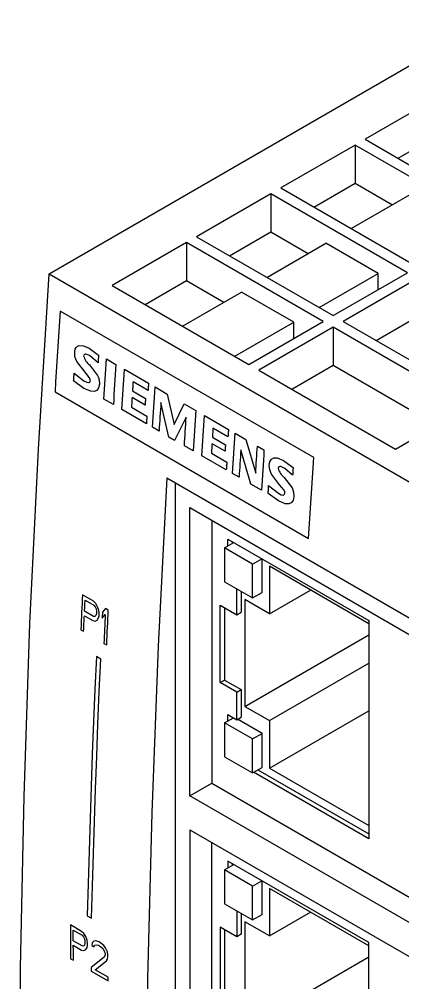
# Model space of a CAD drawing. Header units: inches. Extents: x 67248 to 85686, y -40174 to -31152.
# Drawn here: x 76824.7 to 76846.9, y -34024.9 to -33969.2 of the extents above; entities that cross this region are included whole.
import ezdxf

# ---------------------------------------------------------------- set-up
doc = ezdxf.new("R2010")
doc.units = ezdxf.units.IN
doc.header["$MEASUREMENT"] = 0

# ---------------------------------------------------------------- blocks, each defined once
blk = doc.blocks.new('SCALANCEXB008')
for p, q in [((-91.924, 65.326), (-56.569, 85.736)), ((-73.097, 73.876), (-76.682, 71.806)), ((-75.091, 70.888), (-73.097, 72.038)), ((-77.163, 71.528), (-80.748, 69.459)), ((-70.573, 67.724), (-77.163, 71.528)), ((-77.163, 71.528), (-77.163, 69.691)), ((-76.682, 71.806), (-70.092, 68.002)), ((-79.156, 68.54), (-77.163, 69.691)), ((-77.163, 69.691), (-75.36, 68.65)), ((-81.229, 69.181), (-84.814, 67.112)), ((-74.639, 65.377), (-81.229, 69.181)), ((-81.229, 69.181), (-81.229, 67.344)), ((-80.748, 69.459), (-74.158, 65.655)), ((-77.354, 67.5), (-74.511, 69.14)), ((-83.222, 66.193), (-81.229, 67.344)), ((-81.229, 67.344), (-79.426, 66.303)), ((-84.814, 67.112), (-78.224, 63.308)), ((-85.295, 66.834), (-88.879, 64.765)), ((-78.705, 63.03), (-85.295, 66.834)), ((-85.295, 66.834), (-85.295, 64.997)), ((-81.419, 65.152), (-78.577, 66.793)), ((-76.053, 65.336), (-78.577, 66.793)), ((-91.924, 65.326), (-60.104, 46.957)), ((-87.288, 63.846), (-85.295, 64.997)), ((-85.295, 64.997), (-83.492, 63.956)), ((-78.895, 63.695), (-76.053, 65.336)), ((-78.224, 63.308), (-74.639, 65.377)), ((-74.158, 65.099), (-77.743, 63.03)), ((-76.053, 64.561), (-76.053, 65.336)), ((-88.879, 64.765), (-82.29, 60.96)), ((-85.485, 62.805), (-82.643, 64.446)), ((-80.119, 62.989), (-82.643, 64.446)), ((-79.159, 56.467), (-91.392, 63.529)), ((-76.151, 62.111), (-74.158, 63.262)), ((-82.961, 61.348), (-80.119, 62.989)), ((-82.29, 60.96), (-78.705, 63.03)), ((-78.224, 62.752), (-81.808, 60.683)), ((-80.119, 62.213), (-80.119, 62.989)), ((-71.634, 58.948), (-78.224, 62.752)), ((-78.224, 62.752), (-78.224, 60.915)), ((-77.743, 63.03), (-71.153, 59.225)), ((-89.996, 61.748), (-89.538, 61.406)), ((-89.562, 61.037), (-89.973, 61.387)), ((-90.186, 60.582), (-90.586, 61.091)), ((-89.967, 60.932), (-89.59, 60.431)), ((-89.154, 61.222), (-88.702, 60.961)), ((-80.217, 59.764), (-78.224, 60.915)), ((-78.224, 60.915), (-73.225, 58.029)), ((-89.974, 60.317), (-90.186, 60.582)), ((-88.287, 60.722), (-87.128, 60.053)), ((-81.808, 60.683), (-75.218, 56.878)), ((-90.242, 59.8), (-90.74, 60.161)), ((-87.15, 59.702), (-87.874, 60.119)), ((-91.637, 59.631), (-79.404, 52.569)), ((-87.902, 59.681), (-87.272, 59.318)), ((-86.814, 59.871), (-86.228, 59.533)), ((-86.228, 59.533), (-85.899, 58.058)), ((-88.824, 59.022), (-89.276, 59.283)), ((-87.292, 58.998), (-87.922, 59.361)), ((-86.153, 57.46), (-86.531, 59.121)), ((-85.899, 58.058), (-85.403, 59.057)), ((-85.403, 59.057), (-84.846, 58.736)), ((-87.231, 58.102), (-88.409, 58.783)), ((-87.951, 58.901), (-87.208, 58.473)), ((-84.432, 58.496), (-83.272, 57.827)), ((-75.218, 56.878), (-71.634, 58.948)), ((-85.311, 58.416), (-85.873, 57.298)), ((-86.617, 57.748), (-86.936, 57.932)), ((-83.295, 57.476), (-84.018, 57.894)), ((-82.956, 57.644), (-82.432, 57.342)), ((-85.873, 57.298), (-86.153, 57.46)), ((-83.436, 56.772), (-84.066, 57.136)), ((-84.046, 57.456), (-83.416, 57.092)), ((-82.432, 57.342), (-81.958, 55.722)), ((-84.968, 56.796), (-85.397, 57.044)), ((-84.095, 56.676), (-83.353, 56.247)), ((-82.189, 55.192), (-82.677, 56.836)), ((-81.876, 57.021), (-81.558, 56.837)), ((-83.375, 55.877), (-84.554, 56.557)), ((-80.613, 56.327), (-80.194, 56.02)), ((-82.759, 55.521), (-83.078, 55.705)), ((-80.194, 56.02), (-80.155, 55.989)), ((-86.241, 55.49), (-66.583, 44.142)), ((-85.843, 55.26), (-85.843, -7.205)), ((-80.803, 55.165), (-81.203, 55.674)), ((-80.582, 55.515), (-80.206, 55.014)), ((-81.68, 54.898), (-82.189, 55.192)), ((-80.59, 54.902), (-80.803, 55.165)), ((-80.859, 54.384), (-81.357, 54.744)), ((-85.136, 54.058), (-66.892, 43.527)), ((-85.136, 40.177), (-85.136, 54.058)), ((-84.075, 53.446), (-84.075, 40.789)), ((-83.304, 52.205), (-83.304, 52.544)), ((-83.304, 52.544), (-76.502, 48.617)), ((-83.456, 52.117), (-83.011, 52.374)), ((-82.113, 51.341), (-83.456, 52.117)), ((-83.456, 52.117), (-83.456, 50.484)), ((-83.092, 52.421), (-83.092, 52.327)), ((-82.113, 51.341), (-81.667, 51.599)), ((-81.653, 49.974), (-81.653, 51.59)), ((-82.113, 49.708), (-82.113, 51.341)), ((-76.502, 48.466), (-81.293, 51.231)), ((-81.293, 51.231), (-81.293, 48.941)), ((-83.456, 50.484), (-82.113, 49.708)), ((-82.866, 48.898), (-82.866, 50.143)), ((-89.776, 49.546), (-90.313, 49.856)), ((-82.654, 50.021), (-82.654, 49.02)), ((-82.113, 49.708), (-81.653, 49.974)), ((-81.293, 48.941), (-79.309, 50.086)), ((-90.187, 49.6), (-89.762, 49.354)), ((-89.665, 49.445), (-89.776, 49.546)), ((-89.762, 49.354), (-89.696, 49.28)), ((-89.696, 49.28), (-89.655, 49.182)), ((-89.581, 49.286), (-89.665, 49.445)), ((-89.521, 49.105), (-89.581, 49.286)), ((-83.672, 49.363), (-82.866, 48.898)), ((-83.672, 45.632), (-83.672, 49.363)), ((-83.46, 49.241), (-83.46, 45.754)), ((-81.293, 48.941), (-82.48, 49.627)), ((-82.48, 49.627), (-82.48, 44.482)), ((-90.224, 48.85), (-89.821, 48.617)), ((-89.788, 48.819), (-90.213, 49.064)), ((-89.719, 48.816), (-89.788, 48.819)), ((-89.671, 48.861), (-89.719, 48.816)), ((-89.643, 48.955), (-89.671, 48.861)), ((-89.655, 49.182), (-89.638, 49.062)), ((-89.612, 48.644), (-89.538, 48.748)), ((-89.538, 48.748), (-89.511, 48.842)), ((-89.504, 48.985), (-89.521, 49.105)), ((-89.363, 48.736), (-89.218, 48.907)), ((-89.205, 49.192), (-89.351, 49.02)), ((-89.071, 49.114), (-89.205, 49.192)), ((-82.866, 48.898), (-82.654, 49.02)), ((-89.821, 48.617), (-89.707, 48.588)), ((-89.707, 48.588), (-89.612, 48.644)), ((-76.502, 48.617), (-76.502, 38.1)), ((-90.393, 48.179), (-90.259, 48.101)), ((-82.48, 44.482), (-76.502, 47.934)), ((-89.277, 47.52), (-89.142, 47.442)), ((-89.432, 46.764), (-89.645, 46.886)), ((-81.293, 43.797), (-76.502, 46.562)), ((-83.672, 45.632), (-83.46, 45.754)), ((-82.866, 45.166), (-83.672, 45.632)), ((-83.46, 45.754), (-82.654, 45.289)), ((-82.866, 45.166), (-82.654, 45.289)), ((-82.866, 43.839), (-82.866, 45.166)), ((-82.654, 45.289), (-82.654, 43.962)), ((-82.48, 44.482), (-81.293, 43.797)), ((-81.293, 41.506), (-76.502, 44.272)), ((-83.456, 43.69), (-83.032, 43.935)), ((-82.113, 42.915), (-83.456, 43.69)), ((-83.456, 43.69), (-83.456, 42.057)), ((-83.304, 44.092), (-82.866, 43.839)), ((-83.304, 43.778), (-83.304, 44.092)), ((-83.092, 43.97), (-83.092, 43.901)), ((-82.866, 43.839), (-82.654, 43.962)), ((-81.653, 43.18), (-82.831, 43.86)), ((-81.293, 43.797), (-81.293, 41.506)), ((-82.113, 42.915), (-81.653, 43.18)), ((-81.653, 41.547), (-81.653, 43.18)), ((-82.113, 41.282), (-82.113, 42.915)), ((-83.456, 42.057), (-82.113, 41.282)), ((-82.113, 41.282), (-81.653, 41.547)), ((-81.851, 41.433), (-76.502, 38.345)), ((-81.293, 41.506), (-76.502, 38.741)), ((-76.502, 38.1), (-82.063, 41.31)), ((-85.136, 40.177), (-84.075, 40.789)), ((-84.075, 40.789), (-67.207, 31.052)), ((-67.251, 29.852), (-85.136, 40.177)), ((-85.136, 38.544), (-67.305, 28.251)), ((-85.136, 38.544), (-85.136, 24.663)), ((-84.075, 25.275), (-84.075, 37.932)), ((-83.456, 36.603), (-83.011, 36.86)), ((-76.502, 33.102), (-83.304, 37.029)), ((-83.304, 37.029), (-83.304, 36.69)), ((-83.092, 36.907), (-83.092, 36.813)), ((-83.456, 36.603), (-83.456, 34.97)), ((-82.113, 35.827), (-83.456, 36.603)), ((-82.113, 35.827), (-81.667, 36.084)), ((-82.113, 34.194), (-82.113, 35.827)), ((-81.653, 34.459), (-81.653, 36.076)), ((-76.502, 32.951), (-81.293, 35.717)), ((-81.293, 35.717), (-81.293, 33.426)), ((-83.456, 34.97), (-82.113, 34.194)), ((-90.084, 34.395), (-89.872, 34.273)), ((-82.866, 34.629), (-82.866, 33.384)), ((-82.654, 34.506), (-82.654, 33.506)), ((-82.113, 34.194), (-81.653, 34.459)), ((-81.293, 33.426), (-79.309, 34.572)), ((-90.359, 33.645), (-90.896, 33.955)), ((-81.293, 33.426), (-82.48, 34.112)), ((-82.48, 34.112), (-82.48, 28.968)), ((-90.761, 33.704), (-90.335, 33.459)), ((-90.247, 33.546), (-90.359, 33.645)), ((-90.335, 33.459), (-90.268, 33.385)), ((-90.157, 33.39), (-90.247, 33.546)), ((-82.866, 33.384), (-83.672, 33.849)), ((-83.672, 33.849), (-83.672, 30.117)), ((-83.46, 33.726), (-83.46, 30.24)), ((-82.654, 33.506), (-82.866, 33.384)), ((-90.332, 32.94), (-90.757, 33.185)), ((-90.756, 32.978), (-90.353, 32.745)), ((-90.268, 33.385), (-90.223, 33.29)), ((-90.221, 32.979), (-90.265, 32.936)), ((-90.223, 33.29), (-90.2, 33.174)), ((-90.199, 33.07), (-90.221, 32.979)), ((-90.088, 33.213), (-90.157, 33.39)), ((-90.065, 33.096), (-90.088, 33.213)), ((-90.086, 32.867), (-90.064, 32.958)), ((-89.848, 33.085), (-89.87, 32.959)), ((-89.87, 32.959), (-89.758, 32.894)), ((-89.759, 33.172), (-89.848, 33.085)), ((-89.67, 33.19), (-89.759, 33.172)), ((-89.758, 32.894), (-89.714, 32.973)), ((-89.714, 32.973), (-89.647, 33.003)), ((-89.513, 33.134), (-89.67, 33.19)), ((-89.647, 33.003), (-89.535, 32.973)), ((-89.535, 32.973), (-89.446, 32.922)), ((-89.424, 33.082), (-89.513, 33.134)), ((-89.289, 32.97), (-89.424, 33.082)), ((-89.2, 32.849), (-89.289, 32.97)), ((-76.502, 22.585), (-76.502, 33.102)), ((-90.353, 32.745), (-90.241, 32.715)), ((-90.265, 32.936), (-90.332, 32.94)), ((-90.241, 32.715), (-90.152, 32.767)), ((-90.152, 32.767), (-90.086, 32.867)), ((-89.446, 32.922), (-89.334, 32.822)), ((-89.334, 32.822), (-89.266, 32.714)), ((-89.266, 32.714), (-89.221, 32.584)), ((-89.221, 32.515), (-89.265, 32.402)), ((-89.11, 32.658), (-89.2, 32.849)), ((-89.087, 32.507), (-89.11, 32.658)), ((-90.884, 32.329), (-90.749, 32.252)), ((-89.265, 32.402), (-89.888, 31.897)), ((-89.709, 31.793), (-89.153, 32.233)), ((-89.153, 32.233), (-89.108, 32.311)), ((-89.108, 32.311), (-89.086, 32.437)), ((-82.48, 28.968), (-76.502, 32.419)), ((-89.887, 31.723), (-89.081, 31.258)), ((-89.082, 31.431), (-89.709, 31.793))]:
    blk.add_line(p, q)
at = {"flags": 128}
for points in [[(-91.924, -16.328), (-92.442, -8.475), (-92.845, -0.546), (-93.133, 7.455), (-93.306, 15.527), (-93.363, 23.668), (-93.306, 31.875), (-93.133, 40.147), (-92.845, 48.481), (-92.442, 56.874), (-91.924, 65.326)], [(-91.392, 63.529), (-91.424, 63.041), (-91.456, 62.553), (-91.487, 62.066), (-91.518, 61.579), (-91.548, 61.091), (-91.578, 60.605), (-91.608, 60.118), (-91.637, 59.631)], [(-90.586, 61.091), (-90.64, 61.214), (-90.675, 61.336), (-90.689, 61.46), (-90.684, 61.583), (-90.66, 61.69), (-90.617, 61.773), (-90.556, 61.832), (-90.477, 61.866)], [(-90.477, 61.866), (-90.26, 61.856), (-89.996, 61.748)], [(-89.973, 61.387), (-90.147, 61.458), (-90.189, 61.459), (-90.221, 61.443), (-90.244, 61.411), (-90.257, 61.364)], [(-89.538, 61.406), (-89.541, 61.36), (-89.544, 61.314), (-89.547, 61.267), (-89.55, 61.221), (-89.553, 61.175), (-89.556, 61.129), (-89.559, 61.083), (-89.562, 61.037)], [(-89.276, 59.283), (-89.261, 59.525), (-89.246, 59.768), (-89.231, 60.01), (-89.215, 60.252), (-89.2, 60.495), (-89.185, 60.737), (-89.169, 60.98), (-89.154, 61.222)], [(-88.702, 60.961), (-88.717, 60.719), (-88.733, 60.476), (-88.748, 60.234), (-88.763, 59.991), (-88.779, 59.749), (-88.794, 59.507), (-88.809, 59.264), (-88.824, 59.022)], [(-90.74, 60.161), (-90.737, 60.209), (-90.734, 60.256), (-90.731, 60.304), (-90.728, 60.352), (-90.725, 60.4), (-90.722, 60.448), (-90.719, 60.496), (-90.716, 60.544)], [(-90.716, 60.544), (-90.249, 60.167), (-90.11, 60.099), (-90.011, 60.083), (-89.984, 60.091), (-89.963, 60.107), (-89.948, 60.131), (-89.94, 60.163), (-89.938, 60.199), (-89.943, 60.237), (-89.955, 60.276), (-89.974, 60.317)], [(-89.59, 60.431), (-89.544, 60.327), (-89.513, 60.221), (-89.495, 60.007), (-89.534, 59.824), (-89.625, 59.706), (-89.751, 59.657), (-89.915, 59.665), (-90.242, 59.8)], [(-88.409, 58.783), (-88.394, 59.025), (-88.379, 59.267), (-88.364, 59.51), (-88.349, 59.752), (-88.334, 59.994), (-88.318, 60.237), (-88.303, 60.479), (-88.287, 60.722)], [(-87.874, 60.119), (-87.877, 60.065), (-87.881, 60.01), (-87.884, 59.955), (-87.888, 59.9), (-87.891, 59.846), (-87.895, 59.791), (-87.898, 59.736), (-87.902, 59.681)], [(-87.128, 60.053), (-87.13, 60.009), (-87.133, 59.965), (-87.136, 59.921), (-87.139, 59.877), (-87.142, 59.833), (-87.145, 59.789), (-87.147, 59.745), (-87.15, 59.702)], [(-86.936, 57.932), (-86.921, 58.174), (-86.906, 58.417), (-86.891, 58.659), (-86.875, 58.901), (-86.86, 59.144), (-86.845, 59.386), (-86.829, 59.629), (-86.814, 59.871)], [(-87.922, 59.361), (-87.925, 59.304), (-87.929, 59.246), (-87.933, 59.189), (-87.936, 59.131), (-87.94, 59.074), (-87.943, 59.016), (-87.947, 58.959), (-87.951, 58.901)], [(-87.272, 59.318), (-87.274, 59.278), (-87.277, 59.238), (-87.279, 59.198), (-87.282, 59.158), (-87.284, 59.118), (-87.287, 59.078), (-87.289, 59.038), (-87.292, 58.998)], [(-86.531, 59.121), (-86.542, 58.949), (-86.553, 58.778), (-86.564, 58.606), (-86.575, 58.434), (-86.585, 58.263), (-86.596, 58.091), (-86.607, 57.92), (-86.617, 57.748)], [(-84.846, 58.736), (-84.862, 58.493), (-84.877, 58.251), (-84.893, 58.008), (-84.908, 57.766), (-84.923, 57.523), (-84.938, 57.281), (-84.953, 57.039), (-84.968, 56.796)], [(-84.554, 56.557), (-84.539, 56.799), (-84.524, 57.041), (-84.509, 57.284), (-84.493, 57.526), (-84.478, 57.769), (-84.463, 58.011), (-84.447, 58.254), (-84.432, 58.496)], [(-87.208, 58.473), (-87.211, 58.426), (-87.214, 58.38), (-87.217, 58.334), (-87.219, 58.288), (-87.222, 58.241), (-87.225, 58.195), (-87.228, 58.149), (-87.231, 58.102)], [(-85.397, 57.044), (-85.386, 57.215), (-85.376, 57.387), (-85.365, 57.558), (-85.354, 57.73), (-85.344, 57.901), (-85.333, 58.073), (-85.322, 58.245), (-85.311, 58.416)], [(-84.018, 57.894), (-84.022, 57.839), (-84.025, 57.784), (-84.029, 57.729), (-84.032, 57.675), (-84.036, 57.62), (-84.039, 57.565), (-84.043, 57.51), (-84.046, 57.456)], [(-83.272, 57.827), (-83.275, 57.783), (-83.278, 57.739), (-83.281, 57.695), (-83.283, 57.651), (-83.286, 57.608), (-83.289, 57.564), (-83.292, 57.52), (-83.295, 57.476)], [(-83.078, 55.705), (-83.063, 55.947), (-83.048, 56.19), (-83.033, 56.432), (-83.018, 56.674), (-83.002, 56.917), (-82.987, 57.159), (-82.971, 57.402), (-82.956, 57.644)], [(-84.066, 57.136), (-84.07, 57.078), (-84.074, 57.021), (-84.077, 56.963), (-84.081, 56.906), (-84.084, 56.848), (-84.088, 56.791), (-84.091, 56.733), (-84.095, 56.676)], [(-83.416, 57.092), (-83.419, 57.052), (-83.421, 57.012), (-83.424, 56.972), (-83.426, 56.932), (-83.429, 56.892), (-83.431, 56.852), (-83.434, 56.812), (-83.436, 56.772)], [(-82.677, 56.836), (-82.688, 56.672), (-82.698, 56.507), (-82.708, 56.343), (-82.719, 56.179), (-82.729, 56.014), (-82.739, 55.85), (-82.749, 55.685), (-82.759, 55.521)], [(-81.958, 55.722), (-81.948, 55.885), (-81.938, 56.047), (-81.928, 56.209), (-81.918, 56.372), (-81.907, 56.534), (-81.897, 56.696), (-81.887, 56.859), (-81.876, 57.021)], [(-81.558, 56.837), (-81.573, 56.595), (-81.589, 56.352), (-81.604, 56.11), (-81.619, 55.867), (-81.635, 55.625), (-81.65, 55.382), (-81.665, 55.14), (-81.68, 54.898)], [(-83.353, 56.247), (-83.355, 56.201), (-83.358, 56.154), (-83.361, 56.108), (-83.364, 56.062), (-83.367, 56.016), (-83.37, 55.969), (-83.373, 55.923), (-83.375, 55.877)], [(-81.203, 55.674), (-81.282, 55.878), (-81.306, 56.085), (-81.278, 56.27), (-81.201, 56.395), (-81.076, 56.453), (-80.928, 56.452), (-80.613, 56.327)], [(-79.404, 52.569), (-79.375, 53.056), (-79.345, 53.543), (-79.315, 54.03), (-79.285, 54.517), (-79.254, 55.004), (-79.223, 55.491), (-79.191, 55.979), (-79.159, 56.467)], [(-80.178, 55.62), (-80.547, 55.944), (-80.742, 56.037), (-80.796, 56.043), (-80.836, 56.03), (-80.862, 55.998), (-80.874, 55.947)], [(-80.155, 55.989), (-80.158, 55.943), (-80.16, 55.897), (-80.163, 55.851), (-80.166, 55.804), (-80.169, 55.758), (-80.172, 55.712), (-80.175, 55.666), (-80.178, 55.62)], [(-86.241, 55.49), (-86.659, 47.392), (-86.971, 39.35), (-87.175, 31.364), (-87.273, 23.438), (-87.264, 15.572), (-87.148, 7.769), (-86.926, 0.031), (-86.596, -7.64)], [(-81.357, 54.744), (-81.354, 54.792), (-81.351, 54.84), (-81.348, 54.887), (-81.345, 54.935), (-81.342, 54.983), (-81.339, 55.031), (-81.336, 55.079), (-81.333, 55.127)], [(-81.333, 55.127), (-80.865, 54.75), (-80.726, 54.682), (-80.627, 54.666), (-80.6, 54.674), (-80.579, 54.691), (-80.565, 54.715), (-80.556, 54.747), (-80.555, 54.784), (-80.56, 54.822), (-80.572, 54.861), (-80.59, 54.902)], [(-80.206, 55.014), (-80.16, 54.91), (-80.129, 54.804), (-80.112, 54.59), (-80.151, 54.407), (-80.242, 54.289), (-80.367, 54.24), (-80.532, 54.248), (-80.859, 54.384)], [(-90.313, 49.856), (-90.323, 49.646), (-90.333, 49.436), (-90.344, 49.227), (-90.354, 49.017), (-90.364, 48.807), (-90.374, 48.598), (-90.383, 48.388), (-90.393, 48.179)], [(-90.213, 49.064), (-90.21, 49.131), (-90.207, 49.198), (-90.204, 49.265), (-90.2, 49.332), (-90.197, 49.399), (-90.194, 49.466), (-90.191, 49.533), (-90.187, 49.6)], [(-90.259, 48.101), (-90.255, 48.195), (-90.25, 48.288), (-90.246, 48.382), (-90.241, 48.476), (-90.237, 48.569), (-90.233, 48.663), (-90.228, 48.756), (-90.224, 48.85)], [(-89.638, 49.062), (-89.639, 49.049), (-89.639, 49.036), (-89.64, 49.022), (-89.641, 49.009), (-89.641, 48.995), (-89.642, 48.982), (-89.643, 48.969), (-89.643, 48.955)], [(-89.511, 48.842), (-89.51, 48.86), (-89.509, 48.878), (-89.508, 48.896), (-89.507, 48.913), (-89.506, 48.931), (-89.505, 48.949), (-89.505, 48.967), (-89.504, 48.985)], [(-89.351, 49.02), (-89.352, 48.985), (-89.354, 48.949), (-89.355, 48.914), (-89.357, 48.878), (-89.358, 48.842), (-89.36, 48.807), (-89.362, 48.771), (-89.363, 48.736)], [(-89.218, 48.907), (-89.225, 48.734), (-89.233, 48.56), (-89.24, 48.387), (-89.248, 48.213), (-89.255, 48.04), (-89.262, 47.867), (-89.27, 47.693), (-89.277, 47.52)], [(-89.142, 47.442), (-89.134, 47.651), (-89.125, 47.86), (-89.116, 48.069), (-89.107, 48.278), (-89.098, 48.487), (-89.089, 48.696), (-89.08, 48.905), (-89.071, 49.114)], [(-89.645, 46.886), (-89.714, 45.318), (-89.779, 43.751), (-89.84, 42.186), (-89.896, 40.624), (-89.949, 39.063), (-89.998, 37.505), (-90.043, 35.949), (-90.084, 34.395)], [(-89.872, 34.273), (-89.831, 35.826), (-89.786, 37.383), (-89.737, 38.941), (-89.684, 40.501), (-89.627, 42.064), (-89.566, 43.628), (-89.501, 45.195), (-89.432, 46.764)], [(-90.896, 33.955), (-90.895, 33.752), (-90.894, 33.548), (-90.892, 33.345), (-90.891, 33.142), (-90.889, 32.939), (-90.887, 32.736), (-90.886, 32.532), (-90.884, 32.329)], [(-90.757, 33.185), (-90.758, 33.25), (-90.758, 33.315), (-90.759, 33.38), (-90.759, 33.445), (-90.76, 33.51), (-90.76, 33.575), (-90.76, 33.64), (-90.761, 33.704)], [(-90.749, 32.252), (-90.75, 32.343), (-90.751, 32.433), (-90.752, 32.524), (-90.753, 32.615), (-90.753, 32.706), (-90.754, 32.796), (-90.755, 32.887), (-90.756, 32.978)], [(-90.2, 33.174), (-90.2, 33.161), (-90.199, 33.148), (-90.199, 33.135), (-90.199, 33.122), (-90.199, 33.109), (-90.199, 33.096), (-90.199, 33.083), (-90.199, 33.07)], [(-90.064, 32.958), (-90.064, 32.975), (-90.065, 32.992), (-90.065, 33.01), (-90.065, 33.027), (-90.065, 33.044), (-90.065, 33.062), (-90.065, 33.079), (-90.065, 33.096)], [(-89.221, 32.584), (-89.221, 32.575), (-89.221, 32.567), (-89.221, 32.558), (-89.221, 32.549), (-89.221, 32.541), (-89.221, 32.532), (-89.221, 32.523), (-89.221, 32.515)], [(-89.086, 32.437), (-89.086, 32.446), (-89.087, 32.454), (-89.087, 32.463), (-89.087, 32.472), (-89.087, 32.481), (-89.087, 32.489), (-89.087, 32.498), (-89.087, 32.507)], [(-89.888, 31.897), (-89.888, 31.875), (-89.888, 31.853), (-89.888, 31.832), (-89.888, 31.81), (-89.887, 31.788), (-89.887, 31.767), (-89.887, 31.745), (-89.887, 31.723)], [(-89.081, 31.258), (-89.081, 31.28), (-89.081, 31.301), (-89.081, 31.323), (-89.081, 31.345), (-89.082, 31.366), (-89.082, 31.388), (-89.082, 31.41), (-89.082, 31.431)]]:
    blk.add_lwpolyline(points, dxfattribs=at)
for centre, start, end in [((-89.518, 61.548), 193.9444, 233.8705), ((-80.134, 56.131), 193.9576, 233.9746)]:
    blk.add_arc(centre, 0.762, start, end)

msp = doc.modelspace()

# ---------------------------------------------------------------- block references
at = {"xscale": 1.2, "yscale": 1.2, "zscale": 1.2}
msp.add_blockref('SCALANCEXB008', (76936.733, -34062.316), dxfattribs=at)

doc.saveas('drawing.dxf')
